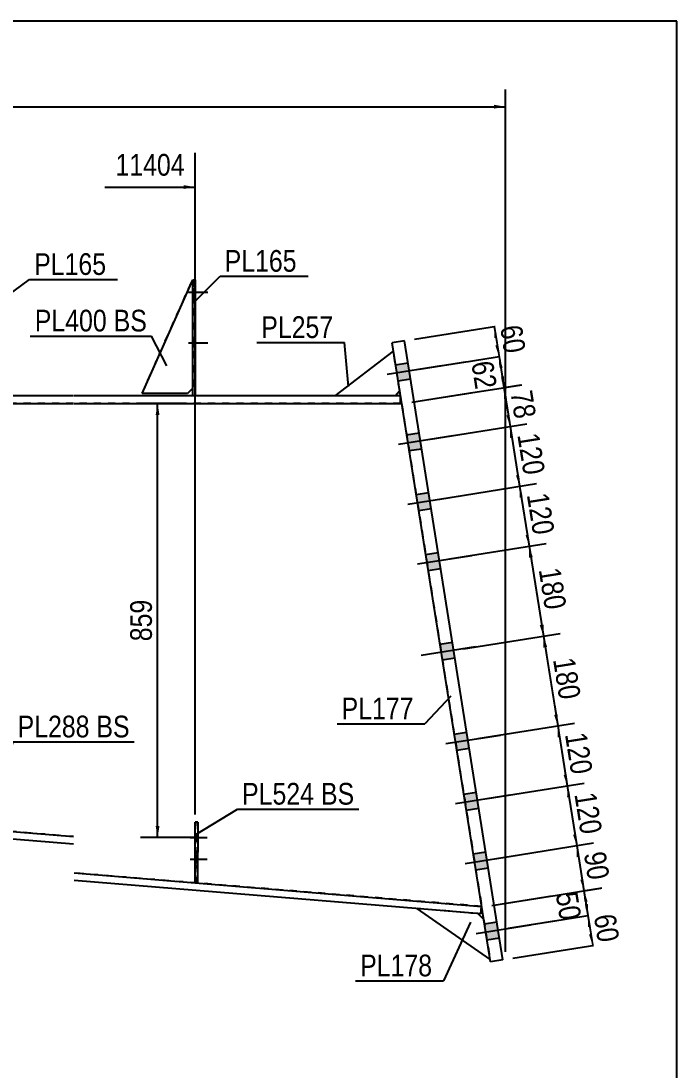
# Model space of a CAD drawing. Header units: millimetres. Extents: x -639 to -236, y -193 to 84.
# Drawn here: x -323 to -236.4, y -54.9 to 83.6 of the extents above; entities that cross this region are included whole.
import ezdxf

# ---------------------------------------------------------------- set-up
doc = ezdxf.new("R2010")
doc.units = ezdxf.units.MM
doc.linetypes.add('DXK_LINE_DOT1', pattern=[1.8814, 0.9407, -0.9407])
doc.linetypes.add('DXK_LINE_DOT2', pattern=[3.9198, 1.9599, -1.9599])
doc.styles.add('Arial Narrow', font='ARIALN.TTF', dxfattribs={"height": 0.2})

# ---------------------------------------------------------------- blocks, each defined once
blk = doc.blocks.new('Unknown-627020051-1200')
at = {"color": 5, "linetype": 'Continuous'}
for p, q in [((-236.41, 83.63), (-636.41, 83.63)), ((-236.41, -193.37), (-236.41, 83.63))]:
    blk.add_line(p, q, dxfattribs=at)
blk = doc.blocks.new('Bolt-627020051-1585 - 1581')
at = {"color": 3, "linetype": 'DXK_LINE_DOT2'}
for p, q in [((-300.62, -24.06), (-298.42, -24.06)), ((-299.99, -23.59), (-299.66, -23.59)), ((-299.99, -24.53), (-299.66, -24.53)), ((-300.62, -26.91), (-298.42, -26.91)), ((-299.99, -26.44), (-299.66, -26.44)), ((-299.99, -27.37), (-299.66, -27.37))]:
    blk.add_line(p, q, dxfattribs=at)
blk = doc.blocks.new('Bolt-627020051-1601 - 1581')
at = {"linetype": 'Continuous'}
for points in [[(-273.55, 38.28), (-273.21, 36.18), (-271.57, 36.44), (-271.9, 38.54)], [(-273.55, 38.28), (-273.21, 36.18), (-271.57, 36.44), (-271.9, 38.54)], [(-272.08, 29.06), (-271.75, 26.96), (-270.1, 27.22), (-270.44, 29.33)], [(-272.08, 29.06), (-271.75, 26.96), (-270.1, 27.22), (-270.44, 29.33)], [(-270.83, 21.16), (-270.49, 19.06), (-268.85, 19.32), (-269.18, 21.43)], [(-270.83, 21.16), (-270.49, 19.06), (-268.85, 19.32), (-269.18, 21.43)], [(-269.57, 13.26), (-269.24, 11.16), (-267.59, 11.42), (-267.93, 13.52)], [(-269.57, 13.26), (-269.24, 11.16), (-267.59, 11.42), (-267.93, 13.52)], [(-265.8, -10.44), (-265.47, -12.55), (-263.82, -12.28), (-264.16, -10.18)], [(-265.8, -10.44), (-265.47, -12.55), (-263.82, -12.28), (-264.16, -10.18)], [(-264.55, -18.34), (-264.21, -20.45), (-262.56, -20.18), (-262.9, -18.08)], [(-264.55, -18.34), (-264.21, -20.45), (-262.56, -20.18), (-262.9, -18.08)], [(-263.29, -26.24), (-262.95, -28.35), (-261.31, -28.09), (-261.64, -25.98)], [(-263.29, -26.24), (-262.95, -28.35), (-261.31, -28.09), (-261.64, -25.98)], [(-261.82, -35.46), (-261.49, -37.56), (-259.84, -37.3), (-260.18, -35.2)], [(-261.82, -35.46), (-261.49, -37.56), (-259.84, -37.3), (-260.18, -35.2)]]:
    blk.add_hatch(color=3, dxfattribs=at).paths.add_polyline_path(points)
at = {"color": 3, "linetype": 'Continuous'}
for p, q in [((-274.63, 37.03), (-267.46, 38.17)), ((-274.63, 37.03), (-267.46, 38.17)), ((-273.55, 38.28), (-271.9, 38.54)), ((-273.55, 38.28), (-271.9, 38.54)), ((-273.21, 36.18), (-271.57, 36.44)), ((-273.21, 36.18), (-271.57, 36.44)), ((-272.08, 29.06), (-270.44, 29.33)), ((-272.08, 29.06), (-270.44, 29.33)), ((-273.17, 27.81), (-265.99, 28.95)), ((-273.17, 27.81), (-265.99, 28.95)), ((-271.75, 26.96), (-270.1, 27.22)), ((-271.75, 26.96), (-270.1, 27.22)), ((-271.91, 19.91), (-264.73, 21.05)), ((-271.91, 19.91), (-264.73, 21.05)), ((-270.83, 21.16), (-269.18, 21.43)), ((-270.83, 21.16), (-269.18, 21.43)), ((-270.49, 19.06), (-268.85, 19.32)), ((-270.49, 19.06), (-268.85, 19.32)), ((-270.65, 12.01), (-263.48, 13.15)), ((-270.65, 12.01), (-263.48, 13.15)), ((-269.57, 13.26), (-267.93, 13.52)), ((-269.57, 13.26), (-267.93, 13.52)), ((-269.24, 11.16), (-267.59, 11.42)), ((-269.24, 11.16), (-267.59, 11.42)), ((-266.89, -11.69), (-259.71, -10.55)), ((-266.89, -11.69), (-259.71, -10.55)), ((-265.8, -10.44), (-264.16, -10.18)), ((-265.8, -10.44), (-264.16, -10.18)), ((-265.47, -12.55), (-263.82, -12.28)), ((-265.47, -12.55), (-263.82, -12.28)), ((-265.63, -19.59), (-258.45, -18.45)), ((-265.63, -19.59), (-258.45, -18.45)), ((-264.55, -18.34), (-262.9, -18.08)), ((-264.55, -18.34), (-262.9, -18.08)), ((-264.21, -20.45), (-262.56, -20.18)), ((-264.21, -20.45), (-262.56, -20.18)), ((-263.29, -26.24), (-261.64, -25.98)), ((-263.29, -26.24), (-261.64, -25.98)), ((-264.37, -27.49), (-257.2, -26.35)), ((-264.37, -27.49), (-257.2, -26.35)), ((-262.95, -28.35), (-261.31, -28.09)), ((-262.95, -28.35), (-261.31, -28.09)), ((-262.91, -36.71), (-255.73, -35.57)), ((-262.91, -36.71), (-255.73, -35.57)), ((-261.82, -35.46), (-260.18, -35.2)), ((-261.82, -35.46), (-260.18, -35.2)), ((-261.49, -37.56), (-259.84, -37.3)), ((-261.49, -37.56), (-259.84, -37.3))]:
    blk.add_line(p, q, dxfattribs=at)
blk = doc.blocks.new('Bolt-627020051-1583 - 1581')
at = {"linetype": 'Continuous'}
for points in [[(-299.98, 47.38), (-299.98, 48.31), (-300.31, 48.31), (-300.31, 47.38)], [(-299.98, 47.38), (-299.98, 48.31), (-300.31, 48.31), (-300.31, 47.38)], [(-299.98, 47.38), (-299.98, 48.31), (-300.31, 48.31), (-300.31, 47.38)], [(-299.98, 40.71), (-299.98, 41.65), (-300.31, 41.65), (-300.31, 40.71)], [(-299.98, 40.71), (-299.98, 41.65), (-300.31, 41.65), (-300.31, 40.71)], [(-299.98, 40.71), (-299.98, 41.65), (-300.31, 41.65), (-300.31, 40.71)]]:
    blk.add_hatch(color=3, dxfattribs=at).paths.add_polyline_path(points)
at = {"color": 3, "linetype": 'Continuous'}
for p, q in [((-300.84, 47.85), (-298.31, 47.85)), ((-300.84, 47.85), (-298.31, 47.85)), ((-300.84, 47.85), (-298.31, 47.85)), ((-300.31, 48.31), (-299.98, 48.31)), ((-300.31, 48.31), (-299.98, 48.31)), ((-300.31, 48.31), (-299.98, 48.31)), ((-300.31, 47.38), (-299.98, 47.38)), ((-300.31, 47.38), (-299.98, 47.38)), ((-300.31, 47.38), (-299.98, 47.38)), ((-300.31, 41.65), (-299.98, 41.65)), ((-300.31, 41.65), (-299.98, 41.65)), ((-300.31, 41.65), (-299.98, 41.65)), ((-300.84, 41.18), (-298.31, 41.18)), ((-300.84, 41.18), (-298.31, 41.18)), ((-300.84, 41.18), (-298.31, 41.18)), ((-300.31, 40.71), (-299.98, 40.71)), ((-300.31, 40.71), (-299.98, 40.71)), ((-300.31, 40.71), (-299.98, 40.71))]:
    blk.add_line(p, q, dxfattribs=at)
blk = doc.blocks.new('Bolt-627020051-1584 - 1581')
at = {"linetype": 'Continuous'}
for points in [[(-299.66, -24.53), (-299.66, -23.59), (-299.99, -23.59), (-299.99, -24.53)], [(-299.66, -27.37), (-299.66, -26.44), (-299.99, -26.44), (-299.99, -27.37)]]:
    blk.add_hatch(color=3, dxfattribs=at).paths.add_polyline_path(points)
at = {"color": 3, "linetype": 'Continuous'}
for p, q in [((-300.62, -24.06), (-298.42, -24.06)), ((-299.99, -23.59), (-299.66, -23.59)), ((-299.99, -24.53), (-299.66, -24.53)), ((-300.62, -26.91), (-298.42, -26.91)), ((-299.99, -26.44), (-299.66, -26.44)), ((-299.99, -27.37), (-299.66, -27.37))]:
    blk.add_line(p, q, dxfattribs=at)
blk = doc.blocks.new('Part-627020051-1968 - 1581')
at = {"color": 7, "linetype": 'DXK_LINE_DOT1'}
for p, q in [((-299.99, -22.04), (-299.99, -30.04)), ((-299.65, -22.04), (-299.99, -22.04)), ((-299.66, -30.04), (-299.65, -22.04)), ((-299.99, -30.04), (-299.66, -30.04))]:
    blk.add_line(p, q, dxfattribs=at)
blk = doc.blocks.new('Bolt-627020051-1602 - 1581')
at = {"linetype": 'Continuous'}
blk.add_hatch(color=3, dxfattribs=at).paths.add_polyline_path([(-265.71, -0.43), (-266.04, 1.67), (-267.69, 1.41), (-267.35, -0.69)])
blk.add_hatch(color=3, dxfattribs=at).paths.add_polyline_path([(-265.71, -0.43), (-266.04, 1.67), (-267.69, 1.41), (-267.35, -0.69)])
at = {"color": 3, "linetype": 'Continuous'}
for p, q in [((-266.04, 1.67), (-267.69, 1.41)), ((-266.04, 1.67), (-267.69, 1.41)), ((-262.98, 1.08), (-270.15, -0.06)), ((-262.98, 1.08), (-270.15, -0.06)), ((-265.71, -0.43), (-267.35, -0.69)), ((-265.71, -0.43), (-267.35, -0.69))]:
    blk.add_line(p, q, dxfattribs=at)
blk = doc.blocks.new('Part-627020051-1879 - 1581')
at = {"color": 2, "linetype": 'Continuous'}
for p, q in [((-350.88, -16.82), (-350.88, 33.18)), ((-272.74, 33.18), (-272.9, 33.18))]:
    blk.add_line(p, q, dxfattribs=at)
at = {"color": 7, "linetype": 'DXK_LINE_DOT1'}
for p, q in [((-350.88, 33.18), (-350.88, -16.82)), ((-341.92, 33.18), (-350.88, 33.18)), ((-316.04, 33.18), (-341.82, 33.18)), ((-272.9, 33.18), (-315.94, 33.18)), ((-272.74, 33.18), (-262.19, -33.15)), ((-341.92, -17.55), (-350.88, -16.82)), ((-350.88, -16.82), (-350.88, -16.82)), ((-350.88, -16.82), (-350.88, -16.82)), ((-316.04, -23.95), (-341.82, -21.84)), ((-262.19, -33.15), (-315.94, -28.75))]:
    blk.add_line(p, q, dxfattribs=at)
blk = doc.blocks.new('Part-627020051-1696 - 1581')
at = {"color": 7, "linetype": 'DXK_LINE_DOT1'}
for p, q in [((-306.98, 34.51), (-300.31, 49.51)), ((-300.31, 49.51), (-300.31, 35.18)), ((-300.31, 35.18), (-300.98, 34.51)), ((-300.98, 34.51), (-306.98, 34.51))]:
    blk.add_line(p, q, dxfattribs=at)
blk = doc.blocks.new('Part-627020051-1745 - 1581')
at = {"color": 2, "linetype": 'Continuous'}
for p, q in [((-350.96, -17.82), (-350.88, -16.82)), ((-341.92, -18.56), (-350.96, -17.82)), ((-350.88, -16.82), (-341.92, -17.55)), ((-341.82, -21.84), (-316.04, -23.95)), ((-316.04, -24.95), (-341.82, -22.84)), ((-315.94, -28.75), (-262.19, -33.15)), ((-262.27, -34.15), (-315.94, -29.75)), ((-262.27, -34.15), (-262.19, -33.15))]:
    blk.add_line(p, q, dxfattribs=at)
blk = doc.blocks.new('Part-627020051-1767 - 1581')
at = {"color": 2, "linetype": 'Continuous'}
for p, q in [((-300.31, 34.18), (-300.31, 49.51)), ((-300.31, 49.51), (-299.98, 49.51)), ((-299.98, 49.51), (-299.98, 34.18))]:
    blk.add_line(p, q, dxfattribs=at)
at = {"color": 7, "linetype": 'DXK_LINE_DOT1'}
blk.add_line((-299.98, 34.18), (-300.31, 34.18), dxfattribs=at)
blk = doc.blocks.new('Part-627020051-1816 - 1581')
at = {"color": 2, "linetype": 'Continuous'}
for p, q in [((-299.99, -30.04), (-299.99, -22.04)), ((-299.99, -22.04), (-299.65, -22.04)), ((-299.65, -22.04), (-299.66, -30.04)), ((-299.66, -30.04), (-299.99, -30.04))]:
    blk.add_line(p, q, dxfattribs=at)
at = {"color": 7, "linetype": 'DXK_LINE_DOT1'}
blk.add_line((-299.99, -29.37), (-299.66, -29.37), dxfattribs=at)
blk = doc.blocks.new('Part-627020051-1794 - 1581')
at = {"color": 2, "linetype": 'Continuous'}
for p, q in [((-306.98, 34.51), (-300.31, 49.51)), ((-300.31, 35.18), (-300.98, 34.51)), ((-300.98, 34.51), (-306.98, 34.51))]:
    blk.add_line(p, q, dxfattribs=at)
blk = doc.blocks.new('Part-627020051-2027 - 1581')
at = {"color": 2, "linetype": 'Continuous'}
for p, q in [((-341.92, 34.18), (-367.45, 34.18)), ((-367.45, 34.18), (-367.45, 33.18)), ((-316.04, 34.18), (-341.82, 34.18)), ((-272.9, 34.18), (-315.94, 34.18)), ((-272.9, 33.18), (-272.9, 34.18)), ((-367.45, 33.18), (-341.92, 33.18)), ((-341.82, 33.18), (-316.04, 33.18)), ((-315.94, 33.18), (-272.9, 33.18))]:
    blk.add_line(p, q, dxfattribs=at)
blk = doc.blocks.new('Part-627020051-2098 - 1581')
at = {"color": 2, "linetype": 'Continuous'}
for p, q in [((-272.36, 41.44), (-274.01, 41.18)), ((-261.03, -40.46), (-274.01, 41.18)), ((-259.38, -40.2), (-272.36, 41.44)), ((-259.38, -40.2), (-261.03, -40.46))]:
    blk.add_line(p, q, dxfattribs=at)
blk = doc.blocks.new('Part-627020051-2120 - 1581')
at = {"color": 2, "linetype": 'Continuous'}
for p, q in [((-273.84, 40.09), (-281.55, 34.18)), ((-273, 34.82), (-273.55, 34.18))]:
    blk.add_line(p, q, dxfattribs=at)
at = {"color": 7, "linetype": 'DXK_LINE_DOT1'}
for p, q in [((-273.82, 40.1), (-273.84, 40.09)), ((-272.99, 34.84), (-273.82, 40.1)), ((-273, 34.82), (-272.99, 34.84)), ((-273.55, 34.18), (-281.55, 34.18))]:
    blk.add_line(p, q, dxfattribs=at)
blk = doc.blocks.new('Part-627020051-2142 - 1581')
at = {"color": 7, "linetype": 'DXK_LINE_DOT1'}
for p, q in [((-262.69, -34.11), (-270.66, -33.44)), ((-270.63, -33.46), (-270.66, -33.44)), ((-262.68, -34.11), (-262.69, -34.11)), ((-261.92, -34.83), (-261.09, -40.1))]:
    blk.add_line(p, q, dxfattribs=at)
at = {"color": 2, "linetype": 'Continuous'}
for p, q in [((-261.09, -40.1), (-270.63, -33.46)), ((-261.92, -34.83), (-262.68, -34.11))]:
    blk.add_line(p, q, dxfattribs=at)
blk = doc.blocks.new('StraightDimension-627020051-2470 - 1581')
at = {"linetype": 'Continuous'}
for points in [[(-254.04, 0.98), (-254.03, 2.5), (-253.54, 1.06)], [(-252.13, -7.83), (-252.14, -9.35), (-252.62, -7.9)]]:
    blk.add_hatch(color=7, dxfattribs=at).paths.add_polyline_path(points)
at = {"color": 7, "linetype": 'Continuous'}
for p, q in [((-264.56, 0.83), (-251.8, 2.86)), ((-254.03, 2.5), (-252.14, -9.35)), ((-262.67, -11.02), (-249.92, -8.99))]:
    blk.add_line(p, q, dxfattribs=at)
at = {"color": 0}
blk.add_wipeout([(-252.41, -6.7), (-248.26, -6.04), (-249.31, 0.56), (-253.46, -0.1)], dxfattribs=at)
at = {"color": 3, "style": 'Arial Narrow'}
blk.add_text('180', height=2.863, rotation=-80.9647, dxfattribs=at).set_placement((-252.77, -0.6))
blk = doc.blocks.new('StraightDimension-627020051-2488 - 1581')
at = {"linetype": 'Continuous'}
for points in [[(-259.9, 37.85), (-259.89, 39.37), (-259.41, 37.93)], [(-259.22, 36.79), (-259.24, 35.27), (-259.72, 36.71)]]:
    blk.add_hatch(color=7, dxfattribs=at).paths.add_polyline_path(points)
at = {"color": 7, "linetype": 'Continuous'}
for p, q in [((-270.42, 37.7), (-257.52, 39.75)), ((-259.89, 39.37), (-259.24, 35.27)), ((-271.41, 33.34), (-256.87, 35.65))]:
    blk.add_line(p, q, dxfattribs=at)
at = {"color": 0}
blk.add_wipeout([(-263.48, 34.24), (-259.33, 34.9), (-260.09, 39.7), (-264.24, 39.04)], dxfattribs=at)
at = {"color": 3, "style": 'Arial Narrow'}
blk.add_text('62', height=2.863, rotation=-80.9647, dxfattribs=at).set_placement((-263.55, 38.54))
blk = doc.blocks.new('StraightDimension-627020051-2407 - 1581')
at = {"linetype": 'Continuous'}
for points in [[(-305.19, 31.68), (-304.94, 33.18), (-304.69, 31.68)], [(-304.69, -22.56), (-304.94, -24.06), (-305.19, -22.56)]]:
    blk.add_hatch(color=7, dxfattribs=at).paths.add_polyline_path(points)
at = {"color": 7, "linetype": 'Continuous'}
for p, q in [((-301.48, 33.18), (-307.19, 33.18)), ((-304.94, -24.06), (-304.94, 33.18)), ((-300.06, -24.06), (-307.19, -24.06))]:
    blk.add_line(p, q, dxfattribs=at)
at = {"color": 0}
blk.add_wipeout([(-305.09, 7.9), (-309.29, 7.9), (-309.29, 1.22), (-305.09, 1.22)], dxfattribs=at)
at = {"color": 3, "style": 'Arial Narrow'}
blk.add_text('859', height=2.863, rotation=90.0002, dxfattribs=at).set_placement((-305.69, 1.82))
blk = doc.blocks.new('StraightDimension-627020051-2428 - 1581')
at = {"linetype": 'Continuous'}
for points in [[(-252.15, -10.87), (-252.14, -9.35), (-251.66, -10.79)], [(-250.87, -15.73), (-250.88, -17.25), (-251.37, -15.81)]]:
    blk.add_hatch(color=7, dxfattribs=at).paths.add_polyline_path(points)
at = {"color": 7, "linetype": 'Continuous'}
for p, q in [((-262.67, -11.02), (-249.92, -8.99)), ((-252.14, -9.35), (-250.88, -17.25)), ((-261.42, -18.92), (-248.66, -16.89))]:
    blk.add_line(p, q, dxfattribs=at)
at = {"color": 0}
blk.add_wipeout([(-250.84, -16.57), (-246.69, -15.91), (-247.74, -9.31), (-251.89, -9.97)], dxfattribs=at)
at = {"color": 3, "style": 'Arial Narrow'}
blk.add_text('120', height=2.863, rotation=-80.9647, dxfattribs=at).set_placement((-251.2, -10.47))
blk = doc.blocks.new('StraightDimension-627020051-2431 - 1581')
at = {"linetype": 'Continuous'}
for points in [[(-250.9, -18.77), (-250.88, -17.25), (-250.4, -18.69)], [(-249.62, -23.63), (-249.63, -25.15), (-250.11, -23.71)]]:
    blk.add_hatch(color=7, dxfattribs=at).paths.add_polyline_path(points)
at = {"color": 7, "linetype": 'Continuous'}
for p, q in [((-261.42, -18.92), (-248.66, -16.89)), ((-250.88, -17.25), (-249.63, -25.15)), ((-260.16, -26.82), (-247.41, -24.79))]:
    blk.add_line(p, q, dxfattribs=at)
at = {"color": 0}
blk.add_wipeout([(-249.58, -24.47), (-245.44, -23.82), (-246.49, -17.21), (-250.63, -17.87)], dxfattribs=at)
at = {"color": 3, "style": 'Arial Narrow'}
blk.add_text('120', height=2.863, rotation=-80.9647, dxfattribs=at).set_placement((-249.95, -18.37))
blk = doc.blocks.new('StraightDimension-627020051-2447 - 1581')
at = {"linetype": 'Continuous'}
for points in [[(-248.7, -32.61), (-248.68, -31.09), (-248.2, -32.53)], [(-248.15, -32.85), (-248.16, -34.37), (-248.65, -32.92)]]:
    blk.add_hatch(color=7, dxfattribs=at).paths.add_polyline_path(points)
at = {"color": 7, "linetype": 'Continuous'}
for p, q in [((-260.86, -33.02), (-246.31, -30.71)), ((-248.68, -31.09), (-248.16, -34.37)), ((-258.69, -36.04), (-245.79, -33.99))]:
    blk.add_line(p, q, dxfattribs=at)
at = {"color": 0}
blk.add_wipeout([(-252.34, -35.81), (-248.19, -35.15), (-248.95, -30.35), (-253.1, -31.01)], dxfattribs=at)
at = {"color": 3, "style": 'Arial Narrow'}
blk.add_text('50', height=2.863, rotation=-80.9647, dxfattribs=at).set_placement((-252.41, -31.51))
blk = doc.blocks.new('StraightDimension-627020051-2461 - 1581')
at = {"linetype": 'Continuous'}
for points in [[(-248.17, -35.89), (-248.16, -34.37), (-247.68, -35.81)], [(-247.52, -36.8), (-247.53, -38.32), (-248.02, -36.87)]]:
    blk.add_hatch(color=7, dxfattribs=at).paths.add_polyline_path(points)
at = {"color": 7, "linetype": 'Continuous'}
for p, q in [((-258.69, -36.04), (-245.94, -34.01)), ((-248.16, -34.37), (-247.53, -38.32)), ((-258.07, -39.99), (-245.31, -37.96))]:
    blk.add_line(p, q, dxfattribs=at)
at = {"color": 0}
blk.add_wipeout([(-247.32, -38.72), (-243.17, -38.06), (-243.93, -33.26), (-248.08, -33.92)], dxfattribs=at)
at = {"color": 3, "style": 'Arial Narrow'}
blk.add_text('60', height=2.863, rotation=-80.9647, dxfattribs=at).set_placement((-247.39, -34.42))
blk = doc.blocks.new('StraightDimension-627020051-2479 - 1581')
at = {"linetype": 'Continuous'}
for points in [[(-260.53, 41.8), (-260.52, 43.32), (-260.03, 41.88)], [(-259.88, 40.9), (-259.89, 39.37), (-260.37, 40.82)]]:
    blk.add_hatch(color=7, dxfattribs=at).paths.add_polyline_path(points)
at = {"color": 7, "linetype": 'Continuous'}
for p, q in [((-271.05, 41.65), (-258.29, 43.68)), ((-260.52, 43.32), (-259.89, 39.37)), ((-270.42, 37.7), (-257.67, 39.73))]:
    blk.add_line(p, q, dxfattribs=at)
at = {"color": 0}
blk.add_wipeout([(-259.67, 38.98), (-255.53, 39.63), (-256.29, 44.43), (-260.44, 43.77)], dxfattribs=at)
at = {"color": 3, "style": 'Arial Narrow'}
blk.add_text('60', height=2.863, rotation=-80.9647, dxfattribs=at).set_placement((-259.75, 43.27))
blk = doc.blocks.new('StraightDimension-627020051-2507 - 1581')
at = {"linetype": 'Continuous'}
for points in [[(-259.25, 33.75), (-259.24, 35.27), (-258.75, 33.83)], [(-258.41, 31.68), (-258.42, 30.16), (-258.91, 31.6)]]:
    blk.add_hatch(color=7, dxfattribs=at).paths.add_polyline_path(points)
at = {"color": 7, "linetype": 'Continuous'}
for p, q in [((-271.41, 33.34), (-257.01, 35.63)), ((-259.24, 35.27), (-258.42, 30.16)), ((-268.95, 28.48), (-256.2, 30.51))]:
    blk.add_line(p, q, dxfattribs=at)
at = {"color": 0}
blk.add_wipeout([(-258.3, 30.34), (-254.15, 31), (-254.91, 35.8), (-259.06, 35.14)], dxfattribs=at)
at = {"color": 3, "style": 'Arial Narrow'}
blk.add_text('78', height=2.863, rotation=-80.9647, dxfattribs=at).set_placement((-258.38, 34.64))
blk = doc.blocks.new('StraightDimension-627020051-2520 - 1581')
at = {"linetype": 'Continuous'}
for points in [[(-258.43, 28.64), (-258.42, 30.16), (-257.94, 28.71)], [(-257.15, 23.78), (-257.17, 22.26), (-257.65, 23.7)]]:
    blk.add_hatch(color=7, dxfattribs=at).paths.add_polyline_path(points)
at = {"color": 7, "linetype": 'Continuous'}
for p, q in [((-268.95, 28.48), (-256.2, 30.51)), ((-258.42, 30.16), (-257.17, 22.26)), ((-267.7, 20.58), (-254.94, 22.61))]:
    blk.add_line(p, q, dxfattribs=at)
at = {"color": 0}
blk.add_wipeout([(-257.12, 22.93), (-252.97, 23.59), (-254.02, 30.19), (-258.17, 29.53)], dxfattribs=at)
at = {"color": 3, "style": 'Arial Narrow'}
blk.add_text('120', height=2.863, rotation=-80.9647, dxfattribs=at).set_placement((-257.48, 29.03))
blk = doc.blocks.new('StraightDimension-627020051-2523 - 1581')
at = {"linetype": 'Continuous'}
for points in [[(-257.18, 20.74), (-257.17, 22.26), (-256.68, 20.81)], [(-255.9, 15.88), (-255.91, 14.36), (-256.39, 15.8)]]:
    blk.add_hatch(color=7, dxfattribs=at).paths.add_polyline_path(points)
at = {"color": 7, "linetype": 'Continuous'}
for p, q in [((-267.7, 20.58), (-254.94, 22.61)), ((-257.17, 22.26), (-255.91, 14.36)), ((-266.44, 12.68), (-253.69, 14.71))]:
    blk.add_line(p, q, dxfattribs=at)
at = {"color": 0}
blk.add_wipeout([(-255.87, 15.03), (-251.72, 15.69), (-252.77, 22.29), (-256.91, 21.63)], dxfattribs=at)
at = {"color": 3, "style": 'Arial Narrow'}
blk.add_text('120', height=2.863, rotation=-80.9647, dxfattribs=at).set_placement((-256.23, 21.13))
blk = doc.blocks.new('StraightDimension-627020051-2526 - 1581')
at = {"linetype": 'Continuous'}
for points in [[(-255.92, 12.83), (-255.91, 14.36), (-255.43, 12.91)], [(-254.01, 4.03), (-254.03, 2.5), (-254.51, 3.95)]]:
    blk.add_hatch(color=7, dxfattribs=at).paths.add_polyline_path(points)
at = {"color": 7, "linetype": 'Continuous'}
for p, q in [((-266.44, 12.68), (-253.69, 14.71)), ((-255.91, 14.36), (-254.03, 2.5)), ((-264.56, 0.83), (-251.8, 2.86))]:
    blk.add_line(p, q, dxfattribs=at)
at = {"color": 0}
blk.add_wipeout([(-254.29, 5.15), (-250.15, 5.81), (-251.2, 12.41), (-255.34, 11.75)], dxfattribs=at)
at = {"color": 3, "style": 'Arial Narrow'}
blk.add_text('180', height=2.863, rotation=-80.9647, dxfattribs=at).set_placement((-254.66, 11.26))
blk = doc.blocks.new('StraightDimension-627020051-2536 - 1581')
at = {"linetype": 'Continuous'}
blk.add_hatch(color=7, dxfattribs=at).paths.add_polyline_path([(-260.55, 72.58), (-259.05, 72.33), (-260.55, 72.08)])
at = {"color": 7, "linetype": 'Continuous'}
for p, q in [((-259.05, -39.15), (-259.05, 74.58)), ((-600.67, 72.33), (-259.05, 72.33))]:
    blk.add_line(p, q, dxfattribs=at)
blk = doc.blocks.new('StraightDimension-627020051-3222 - 1581')
at = {"linetype": 'Continuous'}
for points in [[(-249.64, -26.67), (-249.63, -25.15), (-249.15, -26.59)], [(-248.67, -29.57), (-248.68, -31.09), (-249.17, -29.64)]]:
    blk.add_hatch(color=7, dxfattribs=at).paths.add_polyline_path(points)
at = {"color": 7, "linetype": 'Continuous'}
for p, q in [((-260.16, -26.82), (-247.41, -24.79)), ((-249.63, -25.15), (-248.68, -31.09)), ((-260.86, -33.02), (-246.46, -30.73))]:
    blk.add_line(p, q, dxfattribs=at)
at = {"color": 0}
blk.add_wipeout([(-248.63, -30.49), (-244.48, -29.83), (-245.24, -25.04), (-249.39, -25.7)], dxfattribs=at)
at = {"color": 3, "style": 'Arial Narrow'}
blk.add_text('90', height=2.863, rotation=-80.9647, dxfattribs=at).set_placement((-248.7, -26.19))
blk = doc.blocks.new('StraightDimension-627020051-6742 - 1581')
at = {"linetype": 'Continuous'}
blk.add_hatch(color=7, dxfattribs=at).paths.add_polyline_path([(-301.49, 61.98), (-299.99, 61.73), (-301.49, 61.48)])
at = {"color": 7, "linetype": 'Continuous'}
for p, q in [((-299.99, -21.04), (-299.99, 66.23)), ((-311.88, 61.73), (-299.99, 61.73))]:
    blk.add_line(p, q, dxfattribs=at)
at = {"color": 0}
blk.add_wipeout([(-300.76, 62.63), (-300.76, 66.83), (-311.1, 66.83), (-311.1, 62.63)], dxfattribs=at)
at = {"color": 3, "style": 'Arial Narrow'}
blk.add_text('11404', height=2.863, dxfattribs=at).set_placement((-310.5, 63.23))
blk = doc.blocks.new('Mark-627020051-1763 - 1581')
at = {"color": 0}
blk.add_wipeout([(-286.59, 50.56), (-286.59, 53.56), (-296.09, 53.56), (-296.09, 50.56)], dxfattribs=at)
blk.add_wipeout([(-286.59, 50.56), (-286.59, 53.56), (-296.09, 53.56), (-296.09, 50.56)], dxfattribs=at)
at = {"color": 7, "linetype": 'Continuous'}
for p, q in [((-300.23, 46.43), (-296.69, 49.96)), ((-296.69, 49.96), (-285.09, 49.96))]:
    blk.add_line(p, q, dxfattribs=at)
at = {"color": 3, "style": 'Arial Narrow'}
blk.add_text('PL165', height=2.863, dxfattribs=at).set_placement((-296.09, 50.56))
blk = doc.blocks.new('Mark-627020051-1969 - 1581')
at = {"color": 0}
blk.add_wipeout([(-311.72, 50.14), (-311.72, 53.14), (-321.22, 53.14), (-321.22, 50.14)], dxfattribs=at)
blk.add_wipeout([(-311.72, 50.14), (-311.72, 53.14), (-321.22, 53.14), (-321.22, 50.14)], dxfattribs=at)
at = {"color": 7, "linetype": 'Continuous'}
for p, q in [((-326.1, 46.43), (-321.82, 49.54)), ((-321.82, 49.54), (-310.22, 49.54))]:
    blk.add_line(p, q, dxfattribs=at)
at = {"color": 3, "style": 'Arial Narrow'}
blk.add_text('PL165', height=2.863, dxfattribs=at).set_placement((-321.22, 50.14))
blk = doc.blocks.new('Mark-627020051-2094 - 1581')
at = {"color": 7, "linetype": 'Continuous'}
blk.add_line((-266.26, -5.42), (-269.66, -9.08), dxfattribs=at)
at = {"color": 0}
blk.add_wipeout([(-271.16, -8.48), (-271.16, -5.48), (-280.66, -5.48), (-280.66, -8.48)], dxfattribs=at)
blk.add_wipeout([(-271.16, -8.48), (-271.16, -5.48), (-280.66, -5.48), (-280.66, -8.48)], dxfattribs=at)
at = {"color": 7, "linetype": 'Continuous'}
blk.add_line((-281.26, -9.08), (-269.66, -9.08), dxfattribs=at)
at = {"color": 3, "style": 'Arial Narrow'}
blk.add_text('PL177', height=2.863, dxfattribs=at).set_placement((-280.66, -8.48))
blk = doc.blocks.new('Mark-627020051-2116 - 1581')
at = {"color": 7, "linetype": 'Continuous'}
blk.add_line((-279.77, 35.42), (-280.26, 41.22), dxfattribs=at)
at = {"color": 0}
blk.add_wipeout([(-281.76, 41.82), (-281.76, 44.82), (-291.26, 44.82), (-291.26, 41.82)], dxfattribs=at)
blk.add_wipeout([(-281.76, 41.82), (-281.76, 44.82), (-291.26, 44.82), (-291.26, 41.82)], dxfattribs=at)
at = {"color": 7, "linetype": 'Continuous'}
blk.add_line((-291.86, 41.22), (-280.26, 41.22), dxfattribs=at)
at = {"color": 3, "style": 'Arial Narrow'}
blk.add_text('PL257', height=2.863, dxfattribs=at).set_placement((-291.26, 41.82))
blk = doc.blocks.new('Mark-627020051-2138 - 1581')
at = {"color": 7, "linetype": 'Continuous'}
blk.add_line((-263.67, -35.24), (-267.2, -42.98), dxfattribs=at)
at = {"color": 0}
blk.add_wipeout([(-268.7, -42.38), (-268.7, -39.38), (-278.21, -39.38), (-278.21, -42.38)], dxfattribs=at)
blk.add_wipeout([(-268.7, -42.38), (-268.7, -39.38), (-278.21, -39.38), (-278.21, -42.38)], dxfattribs=at)
at = {"color": 7, "linetype": 'Continuous'}
blk.add_line((-278.81, -42.98), (-267.2, -42.98), dxfattribs=at)
at = {"color": 3, "style": 'Arial Narrow'}
blk.add_text('PL178', height=2.863, dxfattribs=at).set_placement((-278.21, -42.38))
blk = doc.blocks.new('MarkSet-627020051-2734 - 1581')
at = {"color": 0}
for points in [[(-311.63, 42.68), (-311.63, 45.68), (-321.14, 45.68), (-321.14, 42.68)], [(-306.35, 42.68), (-306.35, 45.68), (-310.73, 45.68), (-310.73, 42.68)]]:
    blk.add_wipeout(points, dxfattribs=at)
for points in [[(-311.63, 42.68), (-311.63, 45.68), (-321.14, 45.68), (-321.14, 42.68)], [(-306.35, 42.68), (-306.35, 45.68), (-310.73, 45.68), (-310.73, 42.68)]]:
    blk.add_wipeout(points, dxfattribs=at)
at = {"color": 7, "linetype": 'Continuous'}
for p in [(-321.74, 42.08), (-303.74, 38.16)]:
    blk.add_line(p, (-305.75, 42.08), dxfattribs=at)
at = {"color": 3, "style": 'Arial Narrow'}
for s, p in [('PL400', (-321.14, 42.68)), ('BS', (-310.73, 42.68))]:
    blk.add_text(s, height=2.863, dxfattribs=at).set_placement(p)
blk = doc.blocks.new('MarkSet-627020051-2786 - 1581')
at = {"color": 0}
for points in [[(-313.91, -10.86), (-313.91, -7.86), (-323.41, -7.86), (-323.41, -10.86)], [(-308.63, -10.86), (-308.63, -7.86), (-313.01, -7.86), (-313.01, -10.86)]]:
    blk.add_wipeout(points, dxfattribs=at)
for points in [[(-313.91, -10.86), (-313.91, -7.86), (-323.41, -7.86), (-323.41, -10.86)], [(-308.63, -10.86), (-308.63, -7.86), (-313.01, -7.86), (-313.01, -10.86)]]:
    blk.add_wipeout(points, dxfattribs=at)
at = {"color": 7, "linetype": 'Continuous'}
for p, q in [((-325.78, -16.73), (-324.01, -11.46)), ((-324.01, -11.46), (-308.03, -11.46))]:
    blk.add_line(p, q, dxfattribs=at)
at = {"color": 3, "style": 'Arial Narrow'}
for s, p in [('PL288', (-323.41, -10.86)), ('BS', (-313.01, -10.86))]:
    blk.add_text(s, height=2.863, dxfattribs=at).set_placement(p)
blk = doc.blocks.new('MarkSet-627020051-2809 - 1581')
at = {"color": 0}
for points in [[(-284.28, -19.73), (-284.28, -16.73), (-293.79, -16.73), (-293.79, -19.73)], [(-279, -19.73), (-279, -16.73), (-283.38, -16.73), (-283.38, -19.73)]]:
    blk.add_wipeout(points, dxfattribs=at)
for points in [[(-284.28, -19.73), (-284.28, -16.73), (-293.79, -16.73), (-293.79, -19.73)], [(-279, -19.73), (-279, -16.73), (-283.38, -16.73), (-283.38, -19.73)]]:
    blk.add_wipeout(points, dxfattribs=at)
at = {"color": 7, "linetype": 'Continuous'}
for p, q in [((-299.9, -23.66), (-294.39, -20.33)), ((-294.39, -20.33), (-278.4, -20.33))]:
    blk.add_line(p, q, dxfattribs=at)
at = {"color": 3, "style": 'Arial Narrow'}
for s, p in [('PL524', (-293.79, -19.73)), ('BS', (-283.38, -19.73))]:
    blk.add_text(s, height=2.863, dxfattribs=at).set_placement(p)

msp = doc.modelspace()

# ---------------------------------------------------------------- block references
for name in ['Unknown-627020051-1200', 'Part-627020051-1696 - 1581', 'Part-627020051-1794 - 1581', 'Part-627020051-1767 - 1581', 'Bolt-627020051-1583 - 1581', 'Part-627020051-2098 - 1581', 'Part-627020051-2120 - 1581', 'Bolt-627020051-1601 - 1581', 'Part-627020051-2027 - 1581', 'Part-627020051-1879 - 1581', 'Bolt-627020051-1602 - 1581', 'Part-627020051-1745 - 1581', 'Part-627020051-1968 - 1581', 'Part-627020051-1816 - 1581', 'Bolt-627020051-1585 - 1581', 'Bolt-627020051-1584 - 1581', 'Part-627020051-2142 - 1581']:
    msp.add_blockref(name, (0, 0))

# ---------------------------------------------------------------- next in the draw order: block references
for name in ['StraightDimension-627020051-2488 - 1581', 'StraightDimension-627020051-2407 - 1581', 'StraightDimension-627020051-2470 - 1581', 'StraightDimension-627020051-2447 - 1581']:
    msp.add_blockref(name, (0, 0))

# ---------------------------------------------------------------- next in the draw order: block references
for name in ['StraightDimension-627020051-2479 - 1581', 'StraightDimension-627020051-2507 - 1581', 'StraightDimension-627020051-2428 - 1581', 'StraightDimension-627020051-2461 - 1581']:
    msp.add_blockref(name, (0, 0))

# ---------------------------------------------------------------- next in the draw order: block references
for name in ['StraightDimension-627020051-2520 - 1581', 'StraightDimension-627020051-2431 - 1581']:
    msp.add_blockref(name, (0, 0))

# ---------------------------------------------------------------- next in the draw order: block references
msp.add_blockref('StraightDimension-627020051-2523 - 1581', (0, 0))

# ---------------------------------------------------------------- next in the draw order: block references
msp.add_blockref('StraightDimension-627020051-2526 - 1581', (0, 0))

# ---------------------------------------------------------------- next in the draw order: block references
msp.add_blockref('StraightDimension-627020051-2536 - 1581', (0, 0))

# ---------------------------------------------------------------- next in the draw order: block references
for name in ['StraightDimension-627020051-6742 - 1581', 'Mark-627020051-2116 - 1581', 'Mark-627020051-2094 - 1581', 'StraightDimension-627020051-3222 - 1581', 'Mark-627020051-2138 - 1581']:
    msp.add_blockref(name, (0, 0))

# ---------------------------------------------------------------- next in the draw order: block references
for name in ['Mark-627020051-1969 - 1581', 'Mark-627020051-1763 - 1581', 'MarkSet-627020051-2734 - 1581', 'MarkSet-627020051-2786 - 1581', 'MarkSet-627020051-2809 - 1581']:
    msp.add_blockref(name, (0, 0))

doc.saveas('drawing.dxf')
